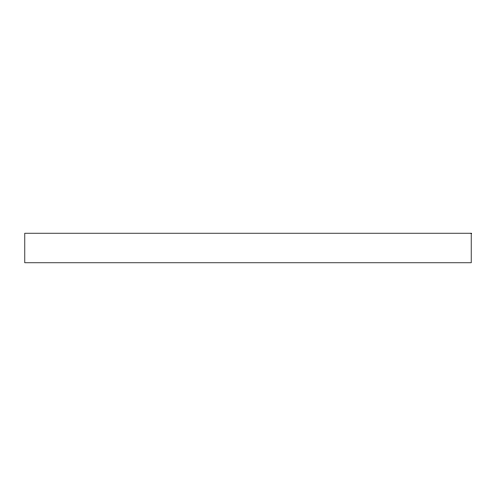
<?xml version="1.0" encoding="UTF-8"?>
<svg xmlns="http://www.w3.org/2000/svg" width="496" height="496" viewBox="0 0 496 496"><rect width="100%" height="100%" fill="white"/><g stroke="black" fill="none" stroke-linecap="round" stroke-linejoin="round"><path stroke-width="0.74" d="M471.2 233.213L24.8 233.213L24.8 262.787L471.2 262.787L471.2 233.213"/></g></svg>
